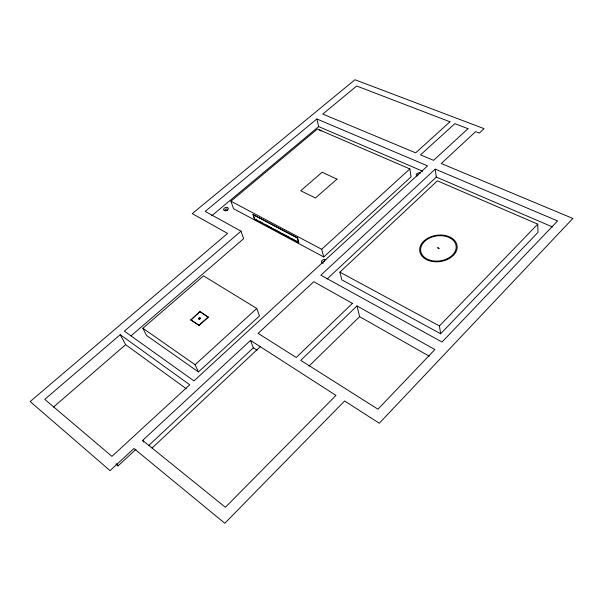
<?xml version="1.0" encoding="UTF-8"?>
<svg xmlns="http://www.w3.org/2000/svg" width="603" height="603" viewBox="0 0 603 603"><rect width="100%" height="100%" fill="white"/><g stroke="black" fill="none" stroke-linecap="round" stroke-linejoin="round"><path stroke-width="0.9" d="M199.766 311.691L190.857 320.005L199.058 325.303L208.284 317.103M199.209 325.153L208.246 317.178L199.962 311.63M200.113 311.638L208.171 317.163M199.683 311.751L190.887 320.02M450.207 237.288L450.313 238.11M190.797 319.816L198.854 325.228M440.635 333.776L538.019 232.343L537.74 224.143L437.394 180.825L339.888 272.141L341.856 279.852L440.635 333.776L439.429 325.944L537.74 224.143M308.894 366.209L359.622 316.658L356.984 305.917L300.761 360.353L377.96 409.196L434.861 349.559L356.984 305.917M152.062 448.044L260.27 346.702M148.753 445.444L253.343 347.825L250.494 340.409L142.632 440.431L143.537 441.969M327.082 279.008L436.293 177.078L435.23 169.111L557.579 220.924L442.029 342.044L320.834 275.187L435.23 169.111M115.919 464.091L118.045 465.908L135.977 449.25M198.44 371.953L259.486 315.942L256.772 308.457L203.49 275.865L142.896 328.251L146.552 335.464L198.44 371.953L195.071 364.702L142.896 328.251M323.751 256.968L411.088 176.83L409.829 168.923L317.419 129.027L230.919 201.198L233.534 208.691L323.751 256.968L321.678 249.28L230.919 201.198M195.071 364.702L256.772 308.457M321.678 249.28L409.829 168.923M298.666 242.685L297.618 237.838L252.943 214.525L254.443 219.047L298.666 242.685L297.324 238.102L252.943 214.525M53.426 407.131L125.612 344.667L186.259 388.747M131.009 335.871L243.635 238.667L241.012 231.16L205.201 211.404L316.854 118.972L427.587 165.87L193.97 380.885L124.354 331.153L241.012 231.16M254.443 219.047L253.984 216.537M120.238 334.68L44.773 399.367L111.947 456.381L189.749 384.774L120.238 334.68L125.612 344.667M211.638 215.821L318.686 126.592L422.688 171.237M436.293 177.078L552.514 226.962M437.303 247.758L439.383 248.76M255.551 219.236L257.187 220.11M258.83 220.984L262.923 223.178M264.559 224.052L271.93 227.987M273.566 228.861L280.938 232.796M282.581 233.67L289.953 237.612M291.588 238.487L298.96 242.421M339.888 272.141L439.429 325.944M359.622 316.658L429.261 356.2M250.494 340.409L335.977 395.395L225.386 507.281L142.632 440.431M253.343 347.825L257.082 350.253M116.635 463.707L118.045 465.908M316.854 118.972L318.686 126.592M438.223 247.434L438.343 248.255M417.517 175.677A1.349 0.874 -9.9 0 1 418.211 174.734M417.14 176.038A2.533 1.643 -9.9 0 1 416.763 173.747A2.533 1.643 -9.9 0 1 420.291 173.144M322.929 262.456A1.425 0.995 -15.2 0 1 324.806 261.212M323.193 263.307A2.668 1.869 -15.2 0 1 321.866 260.7A2.668 1.869 -15.2 0 1 325.869 259.765M319.5 129.999A2.322 1.41 -14.2 0 1 320.984 131.062M572.85 218.452L379.302 423.261L344.63 400.957L224.813 523.268L133.934 448.496L110.055 470.642L30.15 401.553L227.565 233.406L192.244 213.62L354.941 79.732L484.058 128.658L479.347 133.044L475.646 131.627L441.253 163.526L572.85 218.452M352.416 303.362L296.246 357.496L258.099 333.361L313.786 281.722L352.416 303.362M467.981 128.688L433.602 160.33L420.51 154.865L454.858 123.653L467.981 128.688M449.996 121.791L415.671 152.845L322.778 114.073L356.675 86.01L449.996 121.791M336.971 179.136L315.467 197.98L300.701 190.752L322.145 172.232L336.971 179.136M225.582 210.711A1.312 0.844 -19 0 0 227.519 209.625A1.312 0.844 -19 0 0 225.65 209.188A1.312 0.844 -19 0 0 225.582 210.711M224.715 210.658A2.457 1.583 -19 0 0 228.341 208.623A2.457 1.583 -19 0 0 224.836 207.809A2.457 1.583 -19 0 0 224.715 210.658M428.688 259.727A17.886 12.58 -8.5 0 0 456.162 247.758A17.886 12.58 -8.5 0 0 430.354 237.725A17.886 12.58 -8.5 0 0 428.688 259.727M428.175 260.368A18.874 13.274 -8.5 0 0 457.149 247.735A18.874 13.274 -8.5 0 0 429.901 237.16A18.874 13.274 -8.5 0 0 428.175 260.368M199.231 319.062A0.837 0.588 -23.2 0 0 200.256 318.15A0.837 0.588 -23.2 0 0 198.937 318.083A0.837 0.588 -23.2 0 0 199.231 319.062M199.254 319.123A0.837 0.588 -23.2 0 0 200.286 318.211A0.837 0.588 -23.2 0 0 198.967 318.143A0.837 0.588 -23.2 0 0 199.254 319.123"/></g></svg>
